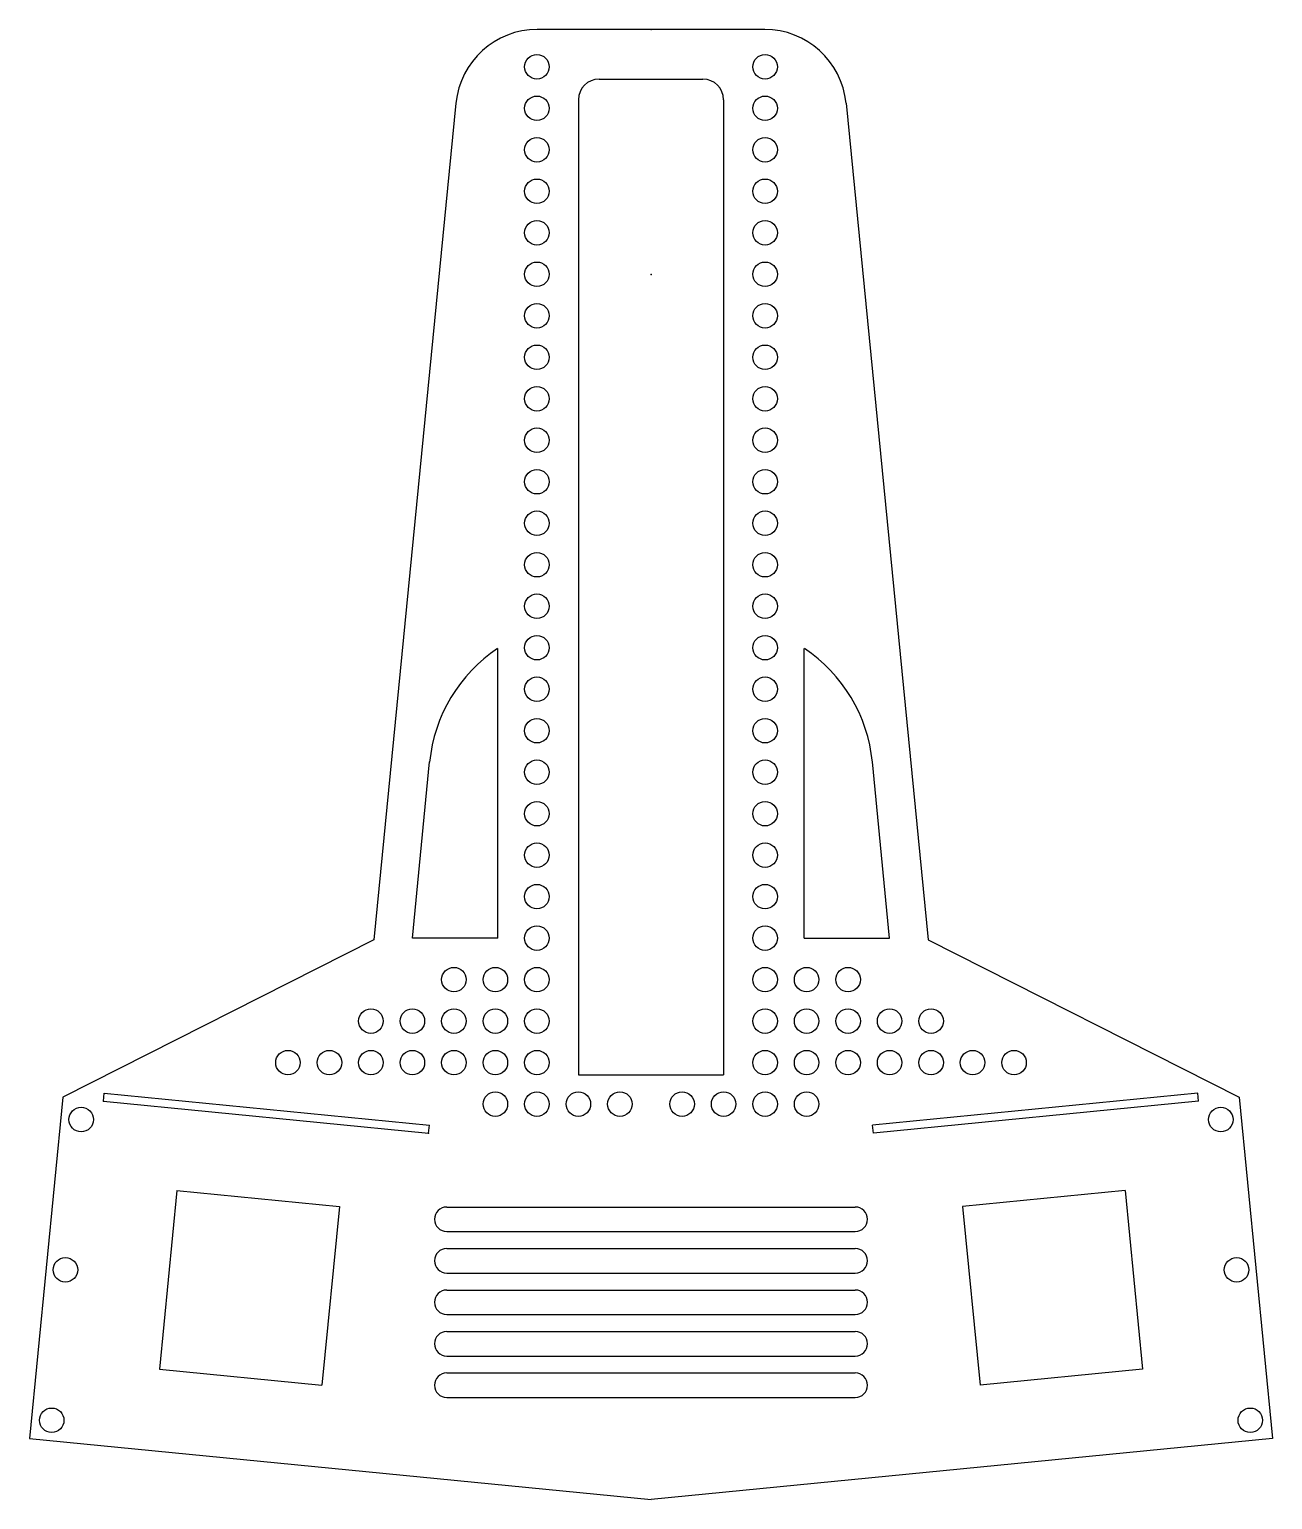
# Model space of a CAD drawing. Header units: millimetres. Extents: x -76 to 76, y -150 to 30.
import ezdxf

# ---------------------------------------------------------------- set-up
doc = ezdxf.new("R2010")
doc.units = ezdxf.units.MM
doc.header["$PDSIZE"] = -1

msp = doc.modelspace()

# ---------------------------------------------------------------- linework, layer by layer
at = {"color": 7, "linetype": 'Continuous'}
for p, q in [((13.93, 30), (-13.93, 30)), ((-6.35, 23.92), (6.35, 23.92)), ((-23.88, 20.98), (-33.93, -81.47)), ((-8.89, 21.38), (-8.89, -98)), ((8.89, 21.38), (8.89, -98)), ((23.88, 20.98), (33.93, -81.47)), ((-18.77, -81.26), (-18.77, -45.78)), ((18.77, -81.26), (18.77, -45.78)), ((-29.21, -81.26), (-27.1, -59.69)), ((29.21, -81.26), (27.1, -59.69)), ((-33.93, -81.47), (-72, -100.74)), ((-18.77, -81.26), (-29.21, -81.26)), ((18.77, -81.26), (29.21, -81.26)), ((33.93, -81.47), (72, -100.74)), ((-8.89, -98), (8.89, -98)), ((-72, -100.74), (-76.1, -142.54)), ((-67.02, -101.23), (-66.93, -100.23)), ((-66.93, -100.23), (-27.12, -104.15)), ((66.93, -100.23), (27.12, -104.15)), ((67.02, -101.23), (66.93, -100.23)), ((72, -100.74), (76.1, -142.54)), ((-67.02, -101.23), (-27.22, -105.15)), ((67.02, -101.23), (27.22, -105.15)), ((-27.22, -105.15), (-27.12, -104.15)), ((27.22, -105.15), (27.12, -104.15)), ((-58.05, -112.15), (-60.19, -134.05)), ((-58.05, -112.15), (-38.14, -114.11)), ((58.05, -112.15), (38.14, -114.11)), ((58.05, -112.15), (60.19, -134.05)), ((-38.14, -114.11), (-40.29, -136)), ((-25, -114.18), (25, -114.18)), ((38.14, -114.11), (40.29, -136)), ((-25, -117.18), (25, -117.18)), ((-25, -119.26), (25, -119.26)), ((-25, -122.26), (25, -122.26)), ((-25, -124.34), (25, -124.34)), ((-25, -127.34), (25, -127.34)), ((-25, -129.42), (25, -129.42)), ((-25, -132.42), (25, -132.42)), ((-60.19, -134.05), (-40.29, -136)), ((-25, -134.5), (25, -134.5)), ((60.19, -134.05), (40.29, -136)), ((-25, -137.5), (25, -137.5)), ((-76.1, -142.54), (0, -150)), ((76.1, -142.54), (0, -150))]:
    msp.add_line(p, q, dxfattribs=at)
for centre in [(-13.97, 25.42), (13.97, 25.42), (-13.97, 20.34), (13.97, 20.34), (-13.97, 15.26), (13.97, 15.26), (-13.97, 10.18), (13.97, 10.18), (-13.97, 5.1), (13.97, 5.1), (-13.97, 0.02), (13.97, 0.02), (-13.97, -5.06), (13.97, -5.06), (-13.97, -10.14), (13.97, -10.14), (-13.97, -15.22), (13.97, -15.22), (-13.97, -20.3), (13.97, -20.3), (-13.97, -25.38), (13.97, -25.38), (-13.97, -30.46), (13.97, -30.46), (-13.97, -35.54), (13.97, -35.54), (-13.97, -40.62), (13.97, -40.62), (-13.97, -45.7), (13.97, -45.7), (-13.97, -50.78), (13.97, -50.78), (-13.97, -55.86), (13.97, -55.86), (-13.97, -60.94), (13.97, -60.94), (-13.97, -66.02), (13.97, -66.02), (-13.97, -71.1), (13.97, -71.1), (-13.97, -76.18), (13.97, -76.18), (-13.97, -81.26), (13.97, -81.26), (-24.13, -86.34), (-19.05, -86.34), (-13.97, -86.34), (13.97, -86.34), (19.05, -86.34), (24.13, -86.34), (-34.29, -91.42), (-29.21, -91.42), (-24.13, -91.42), (-19.05, -91.42), (-13.97, -91.42), (13.97, -91.42), (19.05, -91.42), (24.13, -91.42), (29.21, -91.42), (34.29, -91.42), (-44.45, -96.5), (-39.37, -96.5), (-34.29, -96.5), (-29.21, -96.5), (-24.13, -96.5), (-19.05, -96.5), (-13.97, -96.5), (13.97, -96.5), (19.05, -96.5), (24.13, -96.5), (29.21, -96.5), (34.29, -96.5), (39.37, -96.5), (44.45, -96.5), (-19.05, -101.58), (-13.97, -101.58), (-8.89, -101.58), (-3.81, -101.58), (3.81, -101.58), (8.89, -101.58), (13.97, -101.58), (19.05, -101.58), (-69.76, -103.47), (69.76, -103.47), (-71.69, -121.87), (71.69, -121.87), (-73.37, -140.29), (73.37, -140.29)]:
    msp.add_circle(centre, 1.5, dxfattribs=at)
for centre, radius, start, end in [((-13.93, 20), 10, 90, 174.4), ((13.93, 20), 10, 5.6, 90), ((-6.35, 21.38), 2.54, 90, 180), ((6.35, 21.38), 2.54, 0, 90), ((-8.21, -61.55), 18.98, 123.8349, 174.4), ((8.21, -61.55), 18.98, 5.6, 56.1651), ((-25, -115.68), 1.5, 90, 270), ((25, -115.68), 1.5, 270, 90), ((-25, -120.76), 1.5, 90, 270), ((25, -120.76), 1.5, 270, 90), ((-25, -125.84), 1.5, 90, 270), ((25, -125.84), 1.5, 270, 90), ((-25, -130.92), 1.5, 90, 270), ((25, -130.92), 1.5, 270, 90), ((-25, -136), 1.5, 90, 270), ((25, -136), 1.5, 270, 90)]:
    msp.add_arc(centre, radius, start, end, dxfattribs=at)
for p in [(0, 30), (0, 0), (-67.02, -101.23), (-27.22, -105.15)]:
    msp.add_point(p, dxfattribs=at)

doc.saveas('drawing.dxf')
